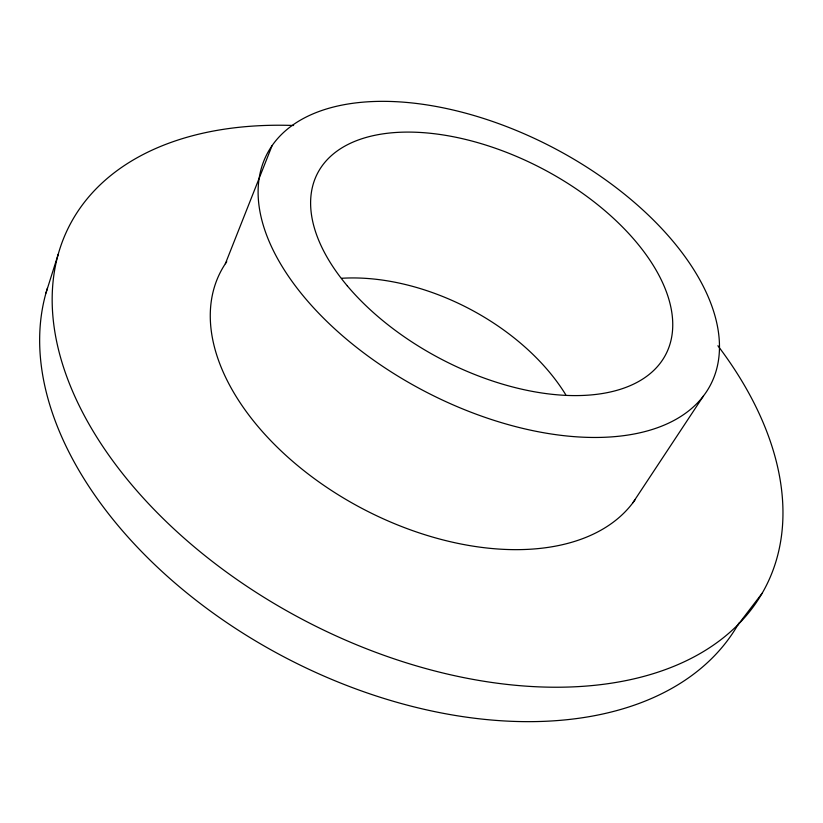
<?xml version="1.0" encoding="UTF-8"?>
<svg xmlns="http://www.w3.org/2000/svg" width="823" height="823" viewBox="0 0 823 823"><rect width="100%" height="100%" fill="white"/><g stroke="black" fill="none" stroke-linecap="round" stroke-linejoin="round"><path stroke-width="1.23" d="M45.965 293.06L58.207 254.297M225.348 263.751L272.063 145.681M632.846 502.822L703.49 395.925A249.986 137.698 27.5 0 0 454.502 110.344A249.986 137.698 27.5 0 0 308.378 301.948A249.986 137.698 27.5 0 0 703.49 395.925M737.593 625.326L762.129 593.28M717.893 345.753A392.16 242.25 27.5 0 1 598.928 684.849A392.16 242.25 27.5 0 1 85.849 418.485A392.16 242.25 27.5 0 1 293.605 125.487M635.089 499.705A236.777 144.673 27.5 0 1 347.666 500.466A236.777 144.673 27.5 0 1 226.757 261.673M738.869 623.124A385.226 245.151 27.5 0 1 301.918 665.951A385.226 245.151 27.5 0 1 47.467 288.04M341.699 278.277A182.747 114.808 27.5 0 1 565.72 394.701M347.327 285.89A196.265 107.813 27.5 0 0 658.523 365.309A196.265 107.813 27.5 0 0 469.203 140.332A196.265 107.813 27.5 0 0 347.327 285.89"/></g></svg>
